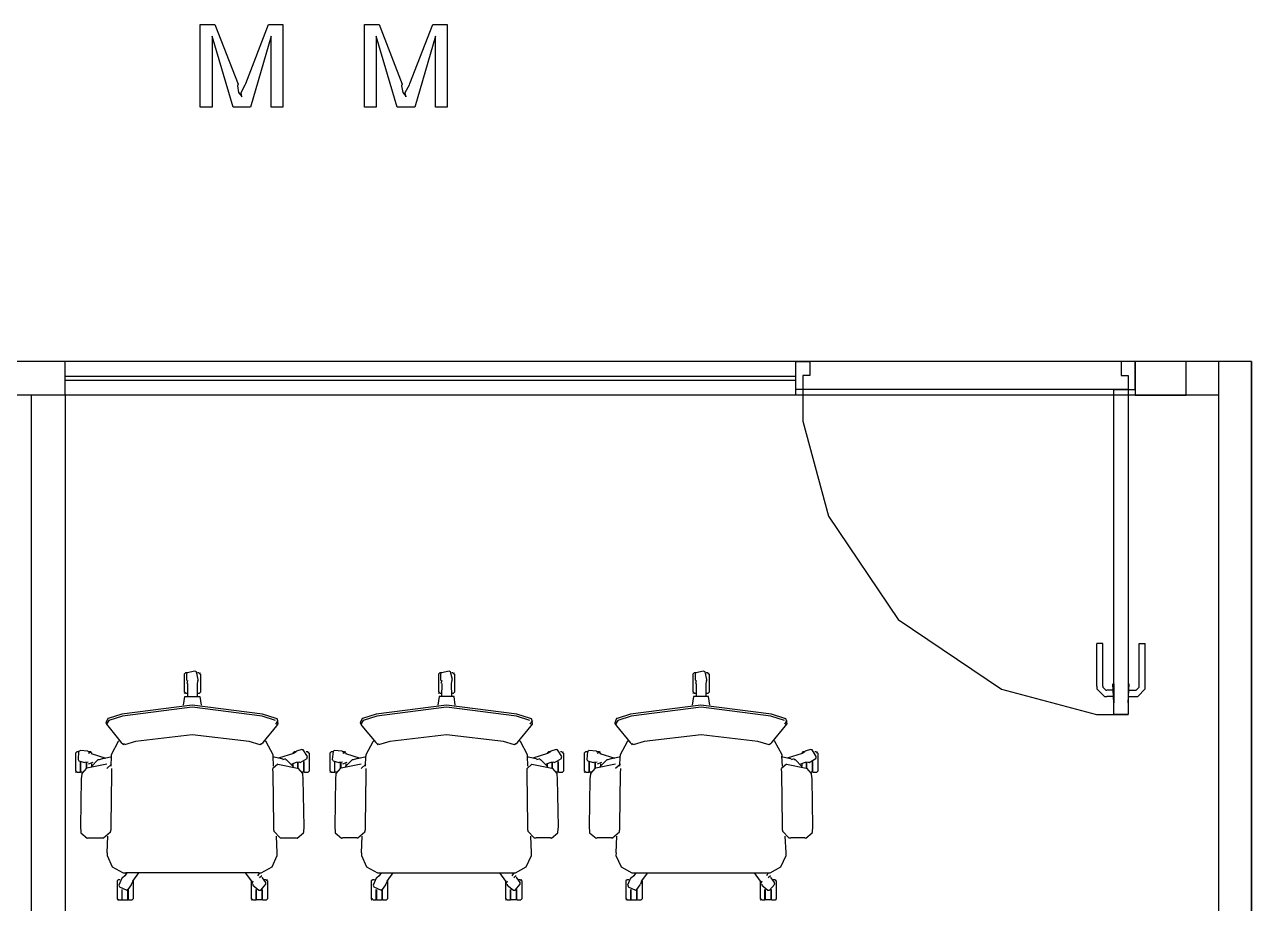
# Model space of a CAD drawing. Extents: x 0 to 23.4, y 0 to 16.5.
# Drawn here: x 11.175 to 12.124, y 5.388 to 6.068 of the extents above; entities that cross this region are included whole.
import ezdxf

# ---------------------------------------------------------------- set-up
doc = ezdxf.new("R2010")
doc.units = 0
doc.layers.get('0').update_dxf_attribs({"linetype": 'CONTINUOUS'})

msp = doc.modelspace()

# ---------------------------------------------------------------- linework, layer by layer
at = {"color": 0}
for points in [[(11.3108, 6.00407), (11.3108, 6.06808), (11.3221, 6.06808), (11.3401, 6.02186), (11.3396, 6.02056), (11.3404, 6.01557), (11.3428, 6.01264), (11.3429, 6.0121), (11.3429, 6.0121), (11.3424, 6.01546), (11.3456, 6.02138), (11.346, 6.02251), (11.3636, 6.06808), (11.3748, 6.06808), (11.3748, 6.00407), (11.3657, 6.00407), (11.3657, 6.05897), (11.3497, 6.00407), (11.3362, 6.00407), (11.3199, 6.05897), (11.3199, 6.00407), (11.3108, 6.00407)], [(11.4378, 6.00407), (11.4378, 6.06808), (11.4491, 6.06808), (11.4671, 6.02186), (11.4666, 6.02056), (11.4674, 6.01557), (11.4698, 6.01264), (11.4699, 6.0121), (11.4699, 6.0121), (11.4694, 6.01546), (11.4726, 6.02138), (11.473, 6.02251), (11.4906, 6.06808), (11.5018, 6.06808), (11.5018, 6.00407), (11.4927, 6.00407), (11.4927, 6.05897), (11.4767, 6.00407), (11.4632, 6.00407), (11.4469, 6.05897), (11.4469, 6.00407), (11.4378, 6.00407)], [(11.7715, 5.80735), (11.7824, 5.80735), (11.7824, 5.79644), (11.777, 5.79644), (11.777, 5.78549), (11.7715, 5.78549), (11.7715, 5.80735)], [(12.034, 5.80735), (12.023, 5.80735), (12.023, 5.79644), (12.0285, 5.79644), (12.0285, 5.78549), (12.034, 5.78549), (12.034, 5.80735)], [(12.034, 5.78114), (12.0733, 5.78114), (12.0733, 5.80735), (12.034, 5.80735), (12.034, 5.78114)], [(12.0285, 5.78549), (12.0285, 5.53396), (12.0175, 5.53396), (12.0175, 5.78549), (12.0285, 5.78549)]]:
    msp.add_lwpolyline(points, close=True, dxfattribs=at)
for points in [[(12.1239, 5.80735), (8.20111, 5.80735)], [(11.7715, 5.80735), (11.2062, 5.80735)], [(11.2062, 5.78108), (11.2062, 5.80735)], [(11.7715, 5.78114), (11.7715, 5.80735)], [(11.9824, 5.80735), (11.9824, 5.80772)], [(12.0986, 3.95275), (12.0986, 5.80735)], [(12.1239, 3.95264), (12.1239, 5.80735)], [(12.1239, 5.80735), (12.1239, 3.95281)], [(11.7715, 5.79579), (11.2062, 5.79579)], [(11.7715, 5.79264), (11.2062, 5.79264)], [(12.0986, 5.78114), (8.22732, 5.78114)], [(11.1799, 5.78114), (11.1799, 3.94433)], [(11.2062, 5.78114), (11.2062, 3.94439)], [(11.7715, 5.78114), (11.2062, 5.78108)], [(11.777, 5.78549), (11.777, 5.76101), (11.7967, 5.68761), (11.8506, 5.60764), (11.9306, 5.55376), (12.004, 5.53396), (12.0285, 5.53396)], [(12.0285, 5.78549), (11.777, 5.78549)], [(12.0042, 5.55588), (12.0042, 5.58908)], [(12.009, 5.58908), (12.0042, 5.58908)], [(12.009, 5.55588), (12.009, 5.58908)], [(12.037, 5.55588), (12.037, 5.58908)], [(12.037, 5.58908), (12.0418, 5.58908)], [(12.0418, 5.55588), (12.0418, 5.58908)], [(11.2994, 5.56619), (11.2984, 5.56521)], [(11.2984, 5.56521), (11.2984, 5.55138)], [(11.3006, 5.56619), (11.2994, 5.56619)], [(11.309, 5.56044), (11.3093, 5.56104), (11.3079, 5.567), (11.3073, 5.56733), (11.3067, 5.56771), (11.3007, 5.56629), (11.3004, 5.56569), (11.3001, 5.56532), (11.3001, 5.56087), (11.3004, 5.56044)], [(11.3099, 5.56619), (11.3087, 5.56619)], [(11.3109, 5.56619), (11.3099, 5.56521)], [(11.3109, 5.56521), (11.3109, 5.55138)], [(11.496, 5.56619), (11.495, 5.56521)], [(11.495, 5.56521), (11.495, 5.55138)], [(11.4972, 5.56619), (11.496, 5.56619)], [(11.5055, 5.56044), (11.5059, 5.56104), (11.5044, 5.567), (11.5039, 5.56733), (11.5033, 5.56771), (11.4973, 5.56629), (11.497, 5.56569), (11.4967, 5.56532), (11.4967, 5.56087), (11.497, 5.56044)], [(11.5065, 5.56619), (11.5053, 5.56619)], [(11.5075, 5.56619), (11.5065, 5.56521)], [(11.5075, 5.56521), (11.5075, 5.55138)], [(11.6929, 5.56619), (11.6918, 5.56521)], [(11.6918, 5.56521), (11.6918, 5.55138)], [(11.6941, 5.56619), (11.6929, 5.56619)], [(11.7024, 5.56044), (11.7027, 5.56104), (11.7013, 5.567), (11.7007, 5.56733), (11.7001, 5.56771), (11.6942, 5.56629), (11.6938, 5.56569), (11.6936, 5.56532), (11.6936, 5.56087), (11.6938, 5.56044)], [(11.7034, 5.56619), (11.7022, 5.56619)], [(11.7044, 5.56619), (11.7034, 5.56521)], [(11.7044, 5.56521), (11.7044, 5.55138)], [(11.301, 5.56044), (11.3004, 5.55811)], [(11.301, 5.55811), (11.3009, 5.54801)], [(11.309, 5.56044), (11.3084, 5.55811)], [(11.3084, 5.55811), (11.3085, 5.54801)], [(11.4976, 5.56044), (11.497, 5.55811)], [(11.4976, 5.55811), (11.4974, 5.54801)], [(11.5055, 5.56044), (11.505, 5.55811)], [(11.505, 5.55811), (11.5051, 5.54801)], [(11.6944, 5.56044), (11.6938, 5.55811)], [(11.6944, 5.55811), (11.6943, 5.54801)], [(11.7024, 5.56044), (11.7018, 5.55811)], [(11.7018, 5.55811), (11.7019, 5.54801)], [(12.0042, 5.55588), (12.0042, 5.55393), (12.0101, 5.54796), (12.0121, 5.54796)], [(12.009, 5.55588), (12.009, 5.55512), (12.0113, 5.55279), (12.0121, 5.55279)], [(12.0167, 5.55279), (12.0121, 5.55279)], [(12.0175, 5.55772), (12.0175, 5.54303), (12.0167, 5.55772)], [(12.0285, 5.55772), (12.0285, 5.54303), (12.0293, 5.55772)], [(12.0293, 5.55279), (12.034, 5.55279)], [(12.034, 5.54796), (12.0359, 5.54796), (12.0418, 5.55393), (12.0418, 5.55588)], [(12.034, 5.55279), (12.0347, 5.55279), (12.037, 5.55512), (12.037, 5.55588)], [(11.2978, 5.54118), (11.2988, 5.54801), (11.3104, 5.54801), (11.3114, 5.54118)], [(11.2994, 5.55138), (11.2984, 5.5504)], [(11.3009, 5.5504), (11.2994, 5.5504)], [(11.3099, 5.5504), (11.3085, 5.5504)], [(11.3109, 5.55138), (11.3099, 5.5504)], [(11.5081, 5.54118), (11.5071, 5.54801), (11.4956, 5.54801), (11.4946, 5.54118)], [(11.496, 5.55138), (11.495, 5.5504)], [(11.4975, 5.5504), (11.496, 5.5504)], [(11.5065, 5.5504), (11.505, 5.5504)], [(11.5075, 5.55138), (11.5065, 5.5504)], [(11.705, 5.54118), (11.7039, 5.54801), (11.6924, 5.54801), (11.6914, 5.54118)], [(11.6929, 5.55138), (11.6918, 5.5504)], [(11.6943, 5.5504), (11.6929, 5.5504)], [(11.7034, 5.5504), (11.7019, 5.5504)], [(11.7044, 5.55138), (11.7034, 5.5504)], [(12.0167, 5.54796), (12.0121, 5.54796)], [(12.0293, 5.54796), (12.034, 5.54796)], [(11.3696, 5.53097), (11.359, 5.53444), (11.3046, 5.54129), (11.2502, 5.53444), (11.2396, 5.53097)], [(11.3691, 5.5294), (11.3586, 5.53282), (11.3046, 5.53965), (11.2507, 5.53282), (11.2402, 5.5294)], [(11.5663, 5.53097), (11.5557, 5.53444), (11.5013, 5.54129), (11.4469, 5.53444), (11.4364, 5.53097)], [(11.5658, 5.5294), (11.5553, 5.53282), (11.5013, 5.53965), (11.4474, 5.53282), (11.4369, 5.5294)], [(11.7631, 5.53097), (11.7526, 5.53444), (11.6981, 5.54129), (11.6437, 5.53444), (11.6332, 5.53097)], [(11.7626, 5.5294), (11.7522, 5.53282), (11.6982, 5.53965), (11.6442, 5.53282), (11.6337, 5.5294)], [(11.2396, 5.53097), (11.2393, 5.53087), (11.2378, 5.52761), (11.238, 5.52724), (11.238, 5.52718), (11.2383, 5.52669), (11.2383, 5.52664)], [(11.2402, 5.5294), (11.2383, 5.52664)], [(11.2383, 5.52664), (11.2392, 5.52522), (11.2497, 5.51237), (11.251, 5.51124)], [(11.3583, 5.51124), (11.3595, 5.51237), (11.37, 5.52522), (11.3709, 5.52664)], [(11.3709, 5.5294), (11.3691, 5.52664)], [(11.3709, 5.52664), (11.3712, 5.52696), (11.3705, 5.53043), (11.3702, 5.53065), (11.3701, 5.53071), (11.3696, 5.53097), (11.3696, 5.53097)], [(11.4364, 5.53097), (11.436, 5.53087), (11.4345, 5.52761), (11.4347, 5.52724), (11.4347, 5.52718), (11.4349, 5.52669), (11.435, 5.52664)], [(11.4369, 5.5294), (11.435, 5.52664)], [(11.435, 5.52664), (11.4359, 5.52522), (11.4465, 5.51237), (11.4477, 5.51124)], [(11.555, 5.51124), (11.5562, 5.51237), (11.5667, 5.52522), (11.5677, 5.52664)], [(11.5677, 5.5294), (11.5658, 5.52664)], [(11.5677, 5.52664), (11.5679, 5.52696), (11.5672, 5.53043), (11.5669, 5.53065), (11.5668, 5.53071), (11.5663, 5.53097), (11.5663, 5.53097)], [(11.6332, 5.53097), (11.6328, 5.53087), (11.6314, 5.52761), (11.6316, 5.52724), (11.6316, 5.52718), (11.6318, 5.52669), (11.6319, 5.52664)], [(11.6337, 5.5294), (11.6319, 5.52664)], [(11.6319, 5.52664), (11.6328, 5.52522), (11.6433, 5.51237), (11.6445, 5.51124)], [(11.7518, 5.51124), (11.753, 5.51237), (11.7636, 5.52522), (11.7645, 5.52664)], [(11.7645, 5.5294), (11.7626, 5.52664)], [(11.7645, 5.52664), (11.7647, 5.52696), (11.7641, 5.53043), (11.7637, 5.53065), (11.7637, 5.53071), (11.7632, 5.53097), (11.7631, 5.53097)], [(11.2484, 5.51372), (11.2474, 5.51307), (11.242, 5.50293), (11.2419, 5.50174)], [(11.3572, 5.51047), (11.3486, 5.51307), (11.3046, 5.51828), (11.2606, 5.51307), (11.2521, 5.51047)], [(11.5539, 5.51047), (11.5453, 5.51307), (11.5013, 5.51828), (11.4574, 5.51307), (11.4488, 5.51047)], [(11.564, 5.50174), (11.564, 5.50293), (11.5585, 5.51307), (11.5576, 5.51372)], [(11.7508, 5.51047), (11.7422, 5.51307), (11.6982, 5.51828), (11.6542, 5.51307), (11.6456, 5.51047)], [(11.7608, 5.50174), (11.7608, 5.50293), (11.7553, 5.51307), (11.7544, 5.51372)], [(11.2153, 5.50504), (11.2143, 5.50407)], [(11.2165, 5.50504), (11.2153, 5.50504)], [(11.2243, 5.50521), (11.2238, 5.50575), (11.2178, 5.50624), (11.2173, 5.50575), (11.2167, 5.50532), (11.2163, 5.49918), (11.2167, 5.49864), (11.217, 5.49832), (11.2212, 5.49696), (11.2217, 5.49707)], [(11.2264, 5.50521), (11.2243, 5.5039)], [(11.2258, 5.50504), (11.2246, 5.50504)], [(11.2268, 5.50504), (11.2258, 5.50407)], [(11.2521, 5.51124), (11.251, 5.51047)], [(11.3583, 5.51124), (11.3572, 5.51047)], [(11.3672, 5.50174), (11.3671, 5.50293), (11.3617, 5.51303), (11.3608, 5.51367)], [(11.3835, 5.50504), (11.3824, 5.50407)], [(11.3849, 5.50521), (11.3829, 5.5039)], [(11.3847, 5.50504), (11.3835, 5.50504)], [(11.3875, 5.49707), (11.3882, 5.4969), (11.3934, 5.50011), (11.3936, 5.50076), (11.3938, 5.50146), (11.3905, 5.50662), (11.3899, 5.50678), (11.3894, 5.50689), (11.3852, 5.50558), (11.3849, 5.50521)], [(11.394, 5.50504), (11.3928, 5.50504)], [(11.395, 5.50504), (11.394, 5.50407)], [(11.412, 5.50504), (11.411, 5.50407)], [(11.4132, 5.50504), (11.412, 5.50504)], [(11.4211, 5.50521), (11.4206, 5.50575), (11.4145, 5.50624), (11.414, 5.50575), (11.4135, 5.50532), (11.4129, 5.49918), (11.4134, 5.49864), (11.4137, 5.49832), (11.4179, 5.49696), (11.4184, 5.49707)], [(11.4231, 5.50521), (11.4211, 5.5039)], [(11.4225, 5.50504), (11.4213, 5.50504)], [(11.4235, 5.50504), (11.4225, 5.50407)], [(11.4452, 5.51367), (11.4442, 5.51303), (11.4388, 5.50293), (11.4388, 5.50174)], [(11.4488, 5.51124), (11.4477, 5.51047)], [(11.555, 5.51124), (11.5539, 5.51047)], [(11.5802, 5.50504), (11.5792, 5.50407)], [(11.5816, 5.50521), (11.5795, 5.5039)], [(11.5814, 5.50504), (11.5802, 5.50504)], [(11.5842, 5.49707), (11.5849, 5.4969), (11.5902, 5.50011), (11.5903, 5.50076), (11.5904, 5.50146), (11.5872, 5.50662), (11.5866, 5.50678), (11.5861, 5.50689), (11.5819, 5.50558), (11.5816, 5.50521)], [(11.5907, 5.50504), (11.5895, 5.50504)], [(11.5917, 5.50504), (11.5907, 5.50407)], [(11.6088, 5.50504), (11.6078, 5.50407)], [(11.61, 5.50504), (11.6088, 5.50504)], [(11.6179, 5.50521), (11.6174, 5.50575), (11.6113, 5.50624), (11.6108, 5.50575), (11.6103, 5.50532), (11.6097, 5.49918), (11.6102, 5.49864), (11.6105, 5.49832), (11.6148, 5.49696), (11.6152, 5.49707)], [(11.62, 5.50521), (11.6179, 5.5039)], [(11.6194, 5.50504), (11.6182, 5.50504)], [(11.6203, 5.50504), (11.6194, 5.50407)], [(11.642, 5.51367), (11.641, 5.51303), (11.6357, 5.50293), (11.6356, 5.50174)], [(11.6456, 5.51124), (11.6445, 5.51047)], [(11.7518, 5.51124), (11.7508, 5.51047)], [(11.777, 5.50504), (11.776, 5.50407)], [(11.7785, 5.50521), (11.7764, 5.5039)], [(11.7782, 5.50504), (11.777, 5.50504)], [(11.7811, 5.49707), (11.7817, 5.4969), (11.787, 5.50011), (11.7872, 5.50076), (11.7873, 5.50146), (11.7841, 5.50662), (11.7834, 5.50678), (11.7829, 5.50689), (11.7788, 5.50558), (11.7785, 5.50521)], [(11.7875, 5.50504), (11.7863, 5.50504)], [(11.7885, 5.50504), (11.7875, 5.50407)], [(11.2143, 5.50407), (11.2143, 5.49024)], [(11.2181, 5.48953), (11.2181, 5.49756)], [(11.2184, 5.48953), (11.2184, 5.4974)], [(11.2241, 5.49713), (11.2217, 5.49685)], [(11.2227, 5.4924), (11.2227, 5.49713)], [(11.223, 5.49246), (11.223, 5.49707)], [(11.2386, 5.49561), (11.2232, 5.49251)], [(11.2276, 5.49685), (11.2241, 5.49571)], [(11.2264, 5.5039), (11.2378, 5.50032)], [(11.2325, 5.49908), (11.2317, 5.49892), (11.2266, 5.49393), (11.2264, 5.49317)], [(11.2268, 5.50407), (11.2268, 5.50379)], [(11.2268, 5.49593), (11.2268, 5.49431)], [(11.2349, 5.49968), (11.2325, 5.49908)], [(11.2419, 5.50097), (11.2413, 5.50092), (11.2355, 5.49983), (11.2349, 5.49968)], [(11.2422, 5.49567), (11.2386, 5.49235)], [(11.2418, 5.49419), (11.2421, 5.50174)], [(11.3707, 5.49567), (11.367, 5.49235)], [(11.3675, 5.49419), (11.3672, 5.50174)], [(11.3743, 5.49968), (11.3737, 5.49983), (11.3679, 5.50092), (11.3673, 5.50097)], [(11.3707, 5.49561), (11.386, 5.49251)], [(11.3829, 5.5039), (11.3714, 5.50032)], [(11.3768, 5.49968), (11.3743, 5.49908)], [(11.3829, 5.49317), (11.3827, 5.49393), (11.3775, 5.49892), (11.3768, 5.49908)], [(11.3851, 5.49685), (11.3817, 5.49571)], [(11.3824, 5.50407), (11.3824, 5.50379)], [(11.3824, 5.49593), (11.3824, 5.49431)], [(11.3875, 5.49713), (11.3851, 5.49685)], [(11.3863, 5.49246), (11.3863, 5.49707)], [(11.3866, 5.4924), (11.3866, 5.49713)], [(11.3909, 5.48953), (11.3909, 5.4974)], [(11.3912, 5.48953), (11.3912, 5.49756)], [(11.395, 5.50407), (11.395, 5.49024)], [(11.411, 5.50407), (11.411, 5.49024)], [(11.4148, 5.48953), (11.4148, 5.49756)], [(11.415, 5.48953), (11.415, 5.4974)], [(11.4208, 5.49713), (11.4184, 5.49685)], [(11.4194, 5.4924), (11.4194, 5.49713)], [(11.4197, 5.49246), (11.4197, 5.49707)], [(11.4353, 5.49561), (11.4199, 5.49251)], [(11.4243, 5.49685), (11.4208, 5.49571)], [(11.4231, 5.5039), (11.4346, 5.50032)], [(11.4291, 5.49908), (11.4284, 5.49892), (11.4232, 5.49393), (11.4231, 5.49317)], [(11.4235, 5.50407), (11.4235, 5.50379)], [(11.4235, 5.49593), (11.4235, 5.49431)], [(11.4316, 5.49968), (11.4291, 5.49908)], [(11.4386, 5.50097), (11.438, 5.50092), (11.4322, 5.49983), (11.4316, 5.49968)], [(11.439, 5.49567), (11.4353, 5.49235)], [(11.4385, 5.49419), (11.4388, 5.50174)], [(11.5674, 5.49567), (11.5637, 5.49235)], [(11.5642, 5.49419), (11.5639, 5.50174)], [(11.571, 5.49968), (11.5704, 5.49983), (11.5646, 5.50092), (11.5641, 5.50097)], [(11.5674, 5.49561), (11.5827, 5.49251)], [(11.5795, 5.5039), (11.5681, 5.50032)], [(11.5735, 5.49968), (11.571, 5.49908)], [(11.5796, 5.49317), (11.5794, 5.49393), (11.5742, 5.49892), (11.5735, 5.49908)], [(11.5819, 5.49685), (11.5784, 5.49571)], [(11.5792, 5.50407), (11.5792, 5.50379)], [(11.5792, 5.49593), (11.5792, 5.49431)], [(11.5842, 5.49713), (11.5819, 5.49685)], [(11.583, 5.49246), (11.583, 5.49707)], [(11.5832, 5.4924), (11.5832, 5.49713)], [(11.5876, 5.48953), (11.5876, 5.4974)], [(11.5879, 5.48953), (11.5879, 5.49756)], [(11.5917, 5.50407), (11.5917, 5.49024)], [(11.6078, 5.50407), (11.6078, 5.49024)], [(11.6117, 5.48953), (11.6117, 5.49756)], [(11.6119, 5.48953), (11.6119, 5.4974)], [(11.6177, 5.49713), (11.6152, 5.49685)], [(11.6163, 5.4924), (11.6163, 5.49713)], [(11.6165, 5.49246), (11.6165, 5.49707)], [(11.6321, 5.49561), (11.6168, 5.49251)], [(11.6211, 5.49685), (11.6177, 5.49571)], [(11.62, 5.5039), (11.6314, 5.50032)], [(11.626, 5.49908), (11.6253, 5.49892), (11.6201, 5.49393), (11.62, 5.49317)], [(11.6203, 5.50407), (11.6203, 5.50379)], [(11.6203, 5.49593), (11.6203, 5.49431)], [(11.6285, 5.49968), (11.626, 5.49908)], [(11.6355, 5.50097), (11.6349, 5.50092), (11.629, 5.49983), (11.6285, 5.49968)], [(11.6358, 5.49567), (11.6321, 5.49235)], [(11.6353, 5.49419), (11.6356, 5.50174)], [(11.7643, 5.49567), (11.7605, 5.49235)], [(11.7611, 5.49419), (11.7607, 5.50174)], [(11.7678, 5.49968), (11.7673, 5.49983), (11.7614, 5.50092), (11.7609, 5.50097)], [(11.7643, 5.49561), (11.7796, 5.49251)], [(11.7764, 5.5039), (11.7649, 5.50032)], [(11.7703, 5.49968), (11.7678, 5.49908)], [(11.7764, 5.49317), (11.7762, 5.49393), (11.7711, 5.49892), (11.7703, 5.49908)], [(11.7787, 5.49685), (11.7752, 5.49571)], [(11.776, 5.50407), (11.776, 5.50379)], [(11.776, 5.49593), (11.776, 5.49431)], [(11.7811, 5.49713), (11.7787, 5.49685)], [(11.7798, 5.49246), (11.7798, 5.49707)], [(11.7801, 5.4924), (11.7801, 5.49713)], [(11.7844, 5.48953), (11.7844, 5.4974)], [(11.7847, 5.48953), (11.7847, 5.49756)], [(11.7885, 5.50407), (11.7885, 5.49024)], [(11.2153, 5.49024), (11.2143, 5.48926)], [(11.2178, 5.48926), (11.2153, 5.48926)], [(11.2181, 5.48953), (11.2178, 5.48926)], [(11.2191, 5.48785), (11.2187, 5.48415), (11.2181, 5.44706), (11.2184, 5.44331)], [(11.2196, 5.48953), (11.2184, 5.48953)], [(11.2232, 5.49251), (11.2227, 5.4924), (11.2191, 5.48844), (11.2191, 5.48785)], [(11.2422, 5.49235), (11.2421, 5.48839), (11.2416, 5.44851), (11.2416, 5.4445)], [(11.3676, 5.4445), (11.3676, 5.44851), (11.3671, 5.48839), (11.367, 5.49235)], [(11.3901, 5.48785), (11.3901, 5.48844), (11.3866, 5.4924), (11.386, 5.49251)], [(11.3909, 5.48953), (11.3897, 5.48953)], [(11.3908, 5.44331), (11.3911, 5.44706), (11.3905, 5.48415), (11.3901, 5.48785)], [(11.3914, 5.48953), (11.3912, 5.48926)], [(11.394, 5.48926), (11.3914, 5.48926)], [(11.395, 5.49024), (11.394, 5.48926)], [(11.412, 5.49024), (11.411, 5.48926)], [(11.4146, 5.48926), (11.412, 5.48926)], [(11.4148, 5.48953), (11.4146, 5.48926)], [(11.4158, 5.48785), (11.4154, 5.48415), (11.4148, 5.44706), (11.4152, 5.44331)], [(11.4162, 5.48953), (11.415, 5.48953)], [(11.4199, 5.49251), (11.4193, 5.4924), (11.4158, 5.48844), (11.4158, 5.48785)], [(11.439, 5.49235), (11.4388, 5.48839), (11.4383, 5.44851), (11.4384, 5.4445)], [(11.5643, 5.4445), (11.5643, 5.44851), (11.5638, 5.48839), (11.5637, 5.49235)], [(11.5869, 5.48785), (11.5868, 5.48844), (11.5833, 5.4924), (11.5827, 5.49251)], [(11.5876, 5.48953), (11.5864, 5.48953)], [(11.5875, 5.44331), (11.5878, 5.44706), (11.5872, 5.48415), (11.5869, 5.48785)], [(11.5882, 5.48953), (11.5879, 5.48926)], [(11.5907, 5.48926), (11.5882, 5.48926)], [(11.5917, 5.49024), (11.5907, 5.48926)], [(11.6088, 5.49024), (11.6078, 5.48926)], [(11.6114, 5.48926), (11.6088, 5.48926)], [(11.6117, 5.48953), (11.6114, 5.48926)], [(11.6127, 5.48785), (11.6122, 5.48415), (11.6117, 5.44706), (11.612, 5.44331)], [(11.6131, 5.48953), (11.6119, 5.48953)], [(11.6168, 5.49251), (11.6162, 5.4924), (11.6127, 5.48844), (11.6127, 5.48785)], [(11.6358, 5.49235), (11.6357, 5.48839), (11.6351, 5.44851), (11.6352, 5.4445)], [(11.7612, 5.4445), (11.7612, 5.44851), (11.7606, 5.48839), (11.7605, 5.49235)], [(11.7837, 5.48785), (11.7836, 5.48844), (11.7801, 5.4924), (11.7796, 5.49251)], [(11.7844, 5.48953), (11.7833, 5.48953)], [(11.7843, 5.44331), (11.7847, 5.44706), (11.7841, 5.48415), (11.7837, 5.48785)], [(11.785, 5.48953), (11.7847, 5.48926)], [(11.7875, 5.48926), (11.785, 5.48926)], [(11.7885, 5.49024), (11.7875, 5.48926)], [(11.2184, 5.44331), (11.2185, 5.4426), (11.2234, 5.43847), (11.2242, 5.43853), (11.2242, 5.43853), (11.2243, 5.43853), (11.2243, 5.43853)], [(11.2243, 5.43853), (11.2353, 5.43864)], [(11.2353, 5.43864), (11.2361, 5.43858), (11.2415, 5.44314), (11.2416, 5.4439), (11.2416, 5.44407), (11.2416, 5.44439), (11.2416, 5.4445)], [(11.2389, 5.42697), (11.2394, 5.43983)], [(11.3676, 5.4445), (11.3676, 5.44374), (11.3725, 5.43864), (11.3733, 5.43858), (11.3734, 5.43858), (11.3739, 5.43864), (11.3739, 5.43864)], [(11.3703, 5.42697), (11.3698, 5.43983)], [(11.3739, 5.43864), (11.385, 5.43853)], [(11.385, 5.43853), (11.3857, 5.43847), (11.3907, 5.44254), (11.3908, 5.44325), (11.3908, 5.44325), (11.3908, 5.44331), (11.3908, 5.44331)], [(11.4152, 5.44331), (11.4152, 5.4426), (11.4201, 5.43847), (11.4209, 5.43853), (11.4209, 5.43853), (11.421, 5.43853), (11.421, 5.43853)], [(11.432, 5.43864), (11.421, 5.43853)], [(11.432, 5.43864), (11.4328, 5.43858), (11.4382, 5.44314), (11.4383, 5.4439), (11.4383, 5.44396), (11.4384, 5.44439), (11.4384, 5.4445)], [(11.4356, 5.42697), (11.4361, 5.43983)], [(11.5643, 5.4445), (11.5642, 5.44374), (11.5692, 5.43864), (11.57, 5.43858), (11.5702, 5.43858), (11.5706, 5.43864), (11.5706, 5.43864)], [(11.5671, 5.42697), (11.5665, 5.43983)], [(11.5817, 5.43853), (11.5706, 5.43864)], [(11.5817, 5.43853), (11.5824, 5.43847), (11.5874, 5.44254), (11.5875, 5.44325), (11.5875, 5.44325), (11.5875, 5.44331), (11.5875, 5.44331)], [(11.612, 5.44331), (11.612, 5.4426), (11.617, 5.43847), (11.6177, 5.43853), (11.6177, 5.43853), (11.6178, 5.43853), (11.6178, 5.43853)], [(11.6288, 5.43864), (11.6178, 5.43853)], [(11.6288, 5.43864), (11.6296, 5.43858), (11.6351, 5.44314), (11.6352, 5.4439), (11.6352, 5.44407), (11.6352, 5.44439), (11.6352, 5.4445)], [(11.6324, 5.42697), (11.633, 5.43983)], [(11.7612, 5.4445), (11.7611, 5.44374), (11.7661, 5.43864), (11.7669, 5.43858), (11.767, 5.43858), (11.7674, 5.43864), (11.7675, 5.43864)], [(11.7639, 5.42697), (11.7633, 5.43983)], [(11.7785, 5.43853), (11.7675, 5.43864)], [(11.7785, 5.43853), (11.7792, 5.43847), (11.7842, 5.44254), (11.7843, 5.44325), (11.7843, 5.44325), (11.7843, 5.44331), (11.7843, 5.44331)], [(11.2389, 5.42697), (11.2388, 5.42492), (11.2428, 5.41624), (11.2511, 5.41151), (11.2532, 5.4114), (11.2532, 5.4114), (11.2533, 5.4114), (11.2533, 5.4114)], [(11.356, 5.4114), (11.358, 5.41151), (11.3664, 5.41618), (11.3704, 5.42486), (11.3704, 5.42692), (11.3704, 5.42692), (11.3703, 5.42697), (11.3703, 5.42697)], [(11.4356, 5.42697), (11.4355, 5.42492), (11.4395, 5.41624), (11.4479, 5.41151), (11.4499, 5.4114), (11.4499, 5.4114), (11.45, 5.4114), (11.45, 5.4114)], [(11.5527, 5.4114), (11.5547, 5.41151), (11.563, 5.41618), (11.5671, 5.42486), (11.5671, 5.42692), (11.5671, 5.42692), (11.5671, 5.42697), (11.5671, 5.42697)], [(11.6324, 5.42697), (11.6323, 5.42492), (11.6363, 5.41624), (11.6447, 5.41151), (11.6467, 5.4114), (11.6467, 5.4114), (11.6468, 5.4114), (11.6468, 5.4114)], [(11.7495, 5.4114), (11.7516, 5.41151), (11.7599, 5.41618), (11.7639, 5.42486), (11.7639, 5.42692), (11.7639, 5.42692), (11.7639, 5.42697), (11.7639, 5.42697)], [(11.2541, 5.4114), (11.2526, 5.40929)], [(11.356, 5.4114), (11.2532, 5.4114)], [(11.2586, 5.40494), (11.2634, 5.4114)], [(11.3506, 5.40494), (11.3459, 5.4114)], [(11.3566, 5.4114), (11.3551, 5.40929)], [(11.4508, 5.4114), (11.4493, 5.40929)], [(11.45, 5.4114), (11.5528, 5.4114)], [(11.4553, 5.40494), (11.4601, 5.4114)], [(11.5473, 5.40494), (11.5425, 5.4114)], [(11.5533, 5.4114), (11.5519, 5.40929)], [(11.6477, 5.4114), (11.6462, 5.40929)], [(11.6468, 5.4114), (11.7497, 5.4114)], [(11.6522, 5.40494), (11.657, 5.4114)], [(11.7441, 5.40494), (11.7394, 5.4114)], [(11.7502, 5.4114), (11.7487, 5.40929)], [(11.2474, 5.40619), (11.2465, 5.40528)], [(11.2465, 5.40528), (11.2465, 5.39139)], [(11.2487, 5.40619), (11.2474, 5.40619)], [(11.2508, 5.40776), (11.2502, 5.4075), (11.2478, 5.40186), (11.2481, 5.40121), (11.2483, 5.40061), (11.254, 5.39822), (11.2546, 5.39849), (11.255, 5.39871), (11.2577, 5.40229), (11.2577, 5.40272)], [(11.2526, 5.40929), (11.2508, 5.40776)], [(11.2586, 5.40494), (11.2577, 5.40272)], [(11.259, 5.40539), (11.259, 5.39139)], [(11.3503, 5.40539), (11.3503, 5.39139)], [(11.3515, 5.40494), (11.3506, 5.40272)], [(11.3515, 5.40272), (11.3516, 5.40207), (11.3562, 5.39806), (11.3569, 5.39811), (11.3576, 5.39817), (11.3616, 5.40283), (11.3615, 5.40349), (11.3615, 5.40397), (11.3589, 5.40761), (11.3585, 5.40776)], [(11.3585, 5.40929), (11.3566, 5.40776)], [(11.3618, 5.40619), (11.3605, 5.40619)], [(11.3628, 5.40619), (11.3618, 5.40528)], [(11.3628, 5.40528), (11.3628, 5.39139)], [(11.4442, 5.40619), (11.4431, 5.40528)], [(11.4431, 5.40528), (11.4431, 5.39139)], [(11.4455, 5.40619), (11.4442, 5.40619)], [(11.4475, 5.40776), (11.4468, 5.4075), (11.4445, 5.40186), (11.4448, 5.40121), (11.445, 5.40061), (11.4507, 5.39822), (11.4513, 5.39849), (11.4518, 5.39871), (11.4544, 5.40229), (11.4544, 5.40272)], [(11.4493, 5.40929), (11.4475, 5.40776)], [(11.4553, 5.40494), (11.4544, 5.40272)], [(11.4557, 5.40539), (11.4557, 5.39139)], [(11.547, 5.40539), (11.547, 5.39139)], [(11.5482, 5.40494), (11.5473, 5.40272)], [(11.5482, 5.40272), (11.5483, 5.40207), (11.553, 5.39806), (11.5537, 5.39811), (11.5543, 5.39817), (11.5583, 5.40283), (11.5583, 5.40349), (11.5582, 5.40397), (11.5556, 5.40761), (11.5552, 5.40776)], [(11.5552, 5.40929), (11.5533, 5.40776)], [(11.5585, 5.40619), (11.5572, 5.40619)], [(11.5595, 5.40619), (11.5585, 5.40528)], [(11.5595, 5.40528), (11.5595, 5.39139)], [(11.641, 5.40619), (11.64, 5.40528)], [(11.64, 5.40528), (11.64, 5.39139)], [(11.6423, 5.40619), (11.641, 5.40619)], [(11.6444, 5.40776), (11.6437, 5.4075), (11.6414, 5.40186), (11.6417, 5.40121), (11.6419, 5.40061), (11.6475, 5.39822), (11.6482, 5.39849), (11.6486, 5.39871), (11.6512, 5.40229), (11.6513, 5.40272)], [(11.6462, 5.40929), (11.6444, 5.40776)], [(11.6522, 5.40494), (11.6513, 5.40272)], [(11.6525, 5.40539), (11.6525, 5.39139)], [(11.7438, 5.40539), (11.7438, 5.39139)], [(11.7451, 5.40494), (11.7441, 5.40272)], [(11.7451, 5.40272), (11.7451, 5.40207), (11.7498, 5.39806), (11.7505, 5.39811), (11.7511, 5.39817), (11.7552, 5.40283), (11.7551, 5.40349), (11.755, 5.40397), (11.7524, 5.40761), (11.752, 5.40776)], [(11.752, 5.40929), (11.7502, 5.40776)], [(11.7554, 5.40619), (11.754, 5.40619)], [(11.7563, 5.40619), (11.7554, 5.40528)], [(11.7563, 5.40528), (11.7563, 5.39139)], [(11.2474, 5.39139), (11.2465, 5.39046)], [(11.25, 5.39046), (11.2474, 5.39046)], [(11.2503, 5.39074), (11.25, 5.39046)], [(11.2503, 5.39074), (11.2503, 5.39871)], [(11.2505, 5.39074), (11.2505, 5.3986)], [(11.2505, 5.39074), (11.2549, 5.39074)], [(11.2549, 5.39074), (11.2549, 5.3986)], [(11.2552, 5.39074), (11.2552, 5.39871)], [(11.2554, 5.39074), (11.2552, 5.39046)], [(11.258, 5.39046), (11.2554, 5.39046)], [(11.259, 5.39139), (11.258, 5.39046)], [(11.3513, 5.39139), (11.3503, 5.39046)], [(11.3538, 5.39046), (11.3513, 5.39046)], [(11.3541, 5.39074), (11.3538, 5.39046)], [(11.3541, 5.39074), (11.3541, 5.39871)], [(11.3543, 5.39074), (11.3543, 5.3986)], [(11.3587, 5.39074), (11.3543, 5.39074)], [(11.3587, 5.39074), (11.3587, 5.3986)], [(11.359, 5.39074), (11.359, 5.39871)], [(11.3593, 5.39074), (11.359, 5.39046)], [(11.3618, 5.39046), (11.3593, 5.39046)], [(11.3628, 5.39139), (11.3618, 5.39046)], [(11.4442, 5.39139), (11.4431, 5.39046)], [(11.4467, 5.39046), (11.4442, 5.39046)], [(11.447, 5.39074), (11.4467, 5.39046)], [(11.447, 5.39074), (11.447, 5.39871)], [(11.4473, 5.39074), (11.4473, 5.3986)], [(11.4473, 5.39074), (11.4516, 5.39074)], [(11.4516, 5.39074), (11.4516, 5.3986)], [(11.4519, 5.39074), (11.4519, 5.39871)], [(11.4522, 5.39074), (11.4519, 5.39046)], [(11.4547, 5.39046), (11.4522, 5.39046)], [(11.4557, 5.39139), (11.4547, 5.39046)], [(11.548, 5.39139), (11.547, 5.39046)], [(11.5505, 5.39046), (11.548, 5.39046)], [(11.5508, 5.39074), (11.5505, 5.39046)], [(11.5508, 5.39074), (11.5508, 5.39871)], [(11.5511, 5.39074), (11.5511, 5.3986)], [(11.5554, 5.39074), (11.5511, 5.39074)], [(11.5554, 5.39074), (11.5554, 5.3986)], [(11.5557, 5.39074), (11.5557, 5.39871)], [(11.5559, 5.39074), (11.5557, 5.39046)], [(11.5585, 5.39046), (11.5559, 5.39046)], [(11.5595, 5.39139), (11.5585, 5.39046)], [(11.641, 5.39139), (11.64, 5.39046)], [(11.6436, 5.39046), (11.641, 5.39046)], [(11.6438, 5.39074), (11.6436, 5.39046)], [(11.6438, 5.39074), (11.6438, 5.39871)], [(11.6441, 5.39074), (11.6441, 5.3986)], [(11.6441, 5.39074), (11.6484, 5.39074)], [(11.6484, 5.39074), (11.6484, 5.3986)], [(11.6487, 5.39074), (11.6487, 5.39871)], [(11.649, 5.39074), (11.6487, 5.39046)], [(11.6515, 5.39046), (11.649, 5.39046)], [(11.6525, 5.39139), (11.6515, 5.39046)], [(11.7448, 5.39139), (11.7438, 5.39046)], [(11.7473, 5.39046), (11.7448, 5.39046)], [(11.7476, 5.39074), (11.7473, 5.39046)], [(11.7476, 5.39074), (11.7476, 5.39871)], [(11.7479, 5.39074), (11.7479, 5.3986)], [(11.7523, 5.39074), (11.7479, 5.39074)], [(11.7523, 5.39074), (11.7523, 5.3986)], [(11.7526, 5.39074), (11.7526, 5.39871)], [(11.7528, 5.39074), (11.7526, 5.39046)], [(11.7554, 5.39046), (11.7528, 5.39046)], [(11.7563, 5.39139), (11.7554, 5.39046)]]:
    msp.add_lwpolyline(points, dxfattribs=at)

doc.saveas('drawing.dxf')
